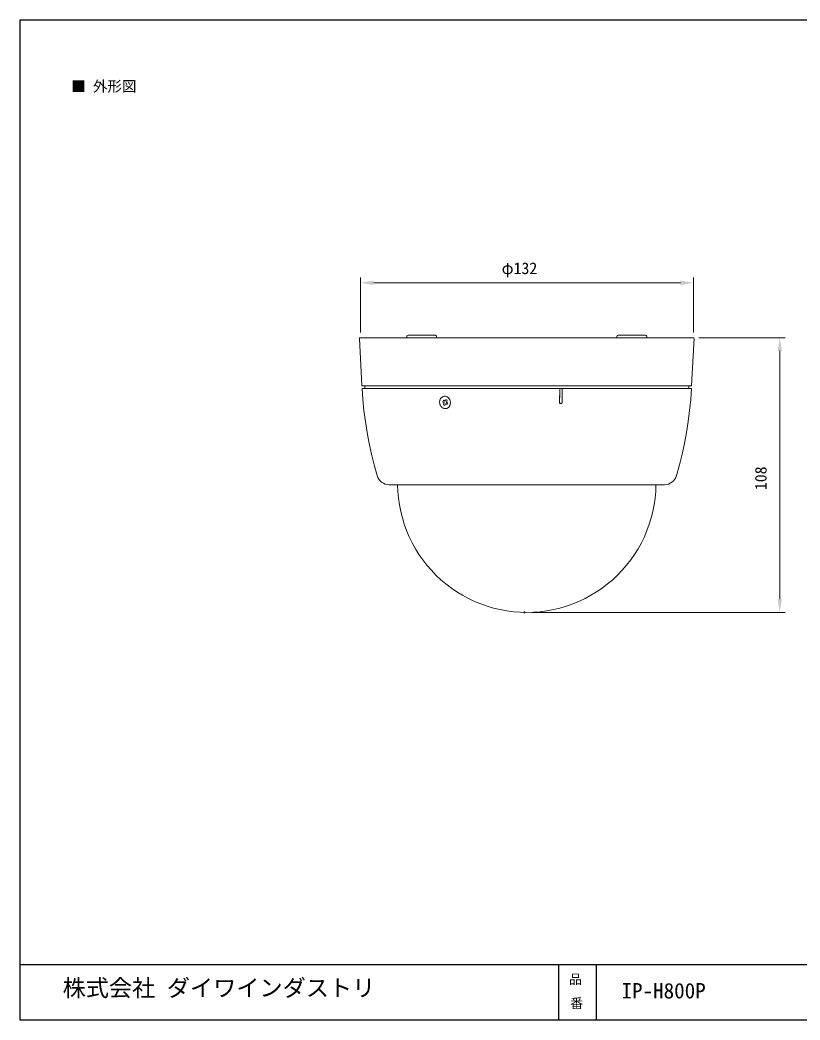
# Model space of a CAD drawing. Units: millimetres on the paper. Extents: x -142 to 142, y -95 to 95.
# Drawn here: x -141.8 to 6.1, y -94.8 to 94.8 of the extents above; entities that cross this region are included whole.
import ezdxf
from ezdxf.enums import TextEntityAlignment as Align

# ---------------------------------------------------------------- set-up
doc = ezdxf.new("R2010")
doc.units = ezdxf.units.MM
for name, color, linetype in [('0-0_0', 7, 'Continuous'), ('0-3_枠', 7, 'Continuous'), ('0-5_レイヤー_1_0', 7, 'Continuous')]:
    doc.layers.add(name, color=color, linetype=linetype)
doc.layers.add('0-1_外形線', color=7, linetype='Continuous', lineweight=18)
doc.layers.add('0-4_AM_5', color=7, linetype='Continuous', lineweight=18)
doc.styles.add('ＭＳ ゴシック', font='')
doc.styles.get('ＭＳ ゴシック').set_extended_font_data('MS Gothic')

# ---------------------------------------------------------------- blocks, each defined once
blk = doc.blocks.new('U27')
at = {"layer": '0-4_AM_5', "style": 'ＭＳ ゴシック'}
blk.add_text('108', height=2.199, rotation=90, dxfattribs=at).set_placement((230.718, 151.189), align=Align.BOTTOM_LEFT)
blk = doc.blocks.new('U28')
at = {"layer": '0-4_AM_5', "style": 'ＭＳ ゴシック'}
blk.add_text('φ132', height=2.199, dxfattribs=at).set_placement((179.824, 191.507), align=Align.BOTTOM_LEFT)

msp = doc.modelspace()

# ---------------------------------------------------------------- linework, layer by layer
at = {"layer": '0-1_外形線'}
for p, q in [((-77.435, 34.452), (-76.968, 25.52)), ((-77.343, 34.559), (-77.282, 34.559)), ((-77.251, 34.559), (-77.282, 34.559)), ((-77.251, 34.559), (-77.259, 34.559)), ((-77.251, 34.559), (-14.197, 34.559)), ((-68.48, 34.811), (-68.495, 34.559)), ((-62.808, 34.559), (-62.823, 34.811)), ((-28.625, 34.811), (-28.633, 34.559)), ((-22.946, 34.559), (-22.961, 34.811)), ((-14.481, 25.52), (-14.006, 34.452)), ((-14.167, 34.559), (-14.197, 34.559)), ((-14.167, 34.559), (-14.106, 34.559)), ((-14.006, 34.452), (-14.067, 34.452)), ((-39.471, 24.946), (-76.937, 24.946)), ((-76.455, 25.428), (-76.455, 25.045)), ((-39.509, 22.305), (-39.471, 24.946)), ((-39.471, 24.946), (-39.479, 24.946)), ((-14.503, 24.946), (-38.996, 24.946)), ((-14.986, 25.045), (-14.986, 25.428)), ((-61.652, 22.42), (-61.361, 22.236)), ((-61.514, 21.899), (-61.361, 22.236)), ((-61.514, 21.899), (-61.262, 21.738)), ((-61.262, 21.738), (-61.101, 22.075)), ((-61.101, 22.075), (-60.81, 21.899)), ((-60.963, 22.374), (-60.81, 22.71)), ((-60.963, 22.374), (-60.673, 22.19)), ((-60.81, 21.899), (-60.673, 22.19)), ((-39.509, 22.305), (-39.517, 22.305)), ((-39.318, 22.067), (-39.325, 22.067)), ((-39.318, 22.067), (-39.272, 22.067)), ((-39.035, 22.297), (-39.035, 22.305)), ((-45.724, -17.519), (-45.732, -17.519))]:
    msp.add_line(p, q, dxfattribs=at)
for points in [[(-77.343, 34.559), (-77.412, 34.528), (-77.435, 34.452)], [(-68.242, 35.033), (-68.357, 35.003), (-68.449, 34.926), (-68.48, 34.811)], [(-68.242, 35.033), (-65.655, 35.033), (-63.061, 35.033)], [(-62.823, 34.811), (-62.854, 34.926), (-62.946, 35.003), (-63.061, 35.033)], [(-28.38, 35.033), (-28.503, 35.003), (-28.587, 34.926), (-28.625, 34.811)], [(-28.38, 35.033), (-25.793, 35.033), (-23.198, 35.033)], [(-22.961, 34.811), (-22.999, 34.926), (-23.084, 35.003), (-23.198, 35.033)], [(-14.006, 34.452), (-14.037, 34.528), (-14.106, 34.559)], [(-76.968, 25.52), (-76.937, 25.451), (-76.868, 25.428)], [(-76.937, 24.946), (-76.792, 22.848), (-76.593, 20.759), (-76.325, 18.677), (-76.004, 16.595), (-75.621, 14.536), (-75.177, 12.477), (-74.672, 10.441), (-74.105, 8.413)], [(-14.572, 25.428), (-45.724, 25.428), (-76.868, 25.428)], [(-76.455, 25.045), (-76.432, 24.976), (-76.363, 24.946)], [(-39.509, 22.305), (-39.502, 22.634), (-39.494, 22.963), (-39.486, 23.292), (-39.486, 23.629), (-39.479, 23.958), (-39.479, 24.287), (-39.471, 24.616), (-39.471, 24.946), (-39.433, 24.946), (-39.364, 24.946), (-39.18, 24.946)], [(-39.18, 24.946), (-39.096, 24.946), (-39.035, 24.946), (-38.996, 24.946)], [(-38.996, 24.946), (-39.004, 24.616), (-39.004, 24.287), (-39.012, 23.958), (-39.012, 23.629), (-39.019, 23.292), (-39.027, 22.963), (-39.027, 22.634), (-39.035, 22.305)], [(-17.336, 8.413), (-16.777, 10.441), (-16.272, 12.477), (-15.828, 14.536), (-15.437, 16.595), (-15.116, 18.677), (-14.856, 20.759), (-14.649, 22.848), (-14.503, 24.946)], [(-15.085, 24.946), (-15.016, 24.976), (-14.986, 25.045)], [(-14.572, 25.428), (-14.503, 25.451), (-14.481, 25.52)], [(-60.42, 22.971), (-60.313, 22.772), (-60.267, 22.665), (-60.236, 22.557), (-60.213, 22.442), (-60.206, 22.328), (-60.198, 22.213), (-60.206, 22.098), (-60.229, 21.983), (-60.252, 21.876), (-60.29, 21.769), (-60.336, 21.67), (-60.389, 21.57), (-60.451, 21.486), (-60.52, 21.402), (-60.596, 21.333), (-60.68, 21.272), (-60.764, 21.218), (-60.856, 21.18), (-60.956, 21.149), (-61.055, 21.126), (-61.155, 21.119), (-61.254, 21.119), (-61.354, 21.134), (-61.453, 21.164), (-61.553, 21.195), (-61.645, 21.249), (-61.729, 21.302), (-61.813, 21.371), (-61.897, 21.448), (-61.966, 21.532), (-62.035, 21.616), (-62.088, 21.716), (-62.134, 21.823), (-62.18, 21.93), (-62.211, 22.037), (-62.234, 22.152), (-62.242, 22.267), (-62.249, 22.381), (-62.242, 22.496)], [(-62.242, 22.496), (-62.226, 22.611), (-62.196, 22.718), (-62.165, 22.825), (-62.119, 22.925), (-62.066, 23.024), (-62.004, 23.109), (-61.935, 23.193), (-61.859, 23.262), (-61.775, 23.323), (-61.691, 23.376), (-61.599, 23.415), (-61.507, 23.445), (-61.407, 23.468), (-61.308, 23.476), (-61.208, 23.468), (-61.109, 23.46), (-61.009, 23.43), (-60.91, 23.392), (-60.818, 23.346), (-60.726, 23.292), (-60.642, 23.223), (-60.558, 23.147), (-60.42, 22.971)], [(-61.652, 22.42), (-61.514, 22.71), (-61.224, 22.535), (-61.063, 22.871), (-60.81, 22.71)], [(-39.318, 22.075), (-39.356, 22.083), (-39.394, 22.098), (-39.456, 22.152), (-39.494, 22.221), (-39.509, 22.305)], [(-39.509, 22.305), (-39.486, 22.198), (-39.417, 22.113), (-39.318, 22.067)], [(-39.272, 22.067), (-39.149, 22.098), (-39.065, 22.182), (-39.035, 22.297)], [(-74.105, 8.413), (-73.968, 8.053), (-73.776, 7.724), (-73.531, 7.426), (-73.24, 7.173), (-72.919, 6.966), (-72.559, 6.813), (-72.184, 6.721), (-71.801, 6.691)], [(-19.639, 6.691), (-19.257, 6.721), (-18.882, 6.813), (-18.529, 6.966), (-18.2, 7.173), (-17.917, 7.426), (-17.672, 7.724), (-17.473, 8.053), (-17.336, 8.413)], [(-19.639, 6.691), (-40.298, 6.691), (-71.801, 6.691)], [(-70.209, 6.691), (-70.164, 5.42), (-70.049, 4.149), (-69.873, 2.894), (-69.628, 1.639), (-69.314, 0.407), (-68.946, -0.81), (-68.51, -2.004), (-68.013, -3.175), (-67.454, -4.323), (-66.834, -5.441), (-66.16, -6.52), (-65.433, -7.561), (-64.653, -8.564), (-63.818, -9.528), (-62.938, -10.447), (-62.012, -11.319), (-61.04, -12.138), (-60.022, -12.911), (-58.973, -13.623), (-57.887, -14.289), (-56.761, -14.894), (-55.613, -15.437), (-54.434, -15.919), (-53.233, -16.34), (-52.016, -16.7), (-50.776, -16.999), (-49.528, -17.228), (-48.265, -17.389), (-46.995, -17.488), (-45.724, -17.519), (-44.454, -17.488), (-43.183, -17.389), (-41.92, -17.228), (-40.665, -16.999), (-39.433, -16.7), (-38.208, -16.34), (-37.006, -15.919), (-35.828, -15.437), (-34.68, -14.894)], [(-34.68, -14.894), (-33.562, -14.289), (-32.475, -13.623), (-31.419, -12.911), (-30.409, -12.138), (-29.437, -11.319), (-28.503, -10.447), (-27.623, -9.528), (-26.788, -8.564), (-26.008, -7.561), (-25.28, -6.52), (-24.607, -5.441), (-23.994, -4.323), (-23.436, -3.175), (-22.938, -2.004), (-22.502, -0.81), (-22.127, 0.407), (-21.821, 1.639), (-21.576, 2.894), (-21.392, 4.149), (-21.277, 5.42), (-21.231, 6.691)], [(-46.199, -17.419), (-46.153, -17.427), (-46.115, -17.458), (-46.099, -17.496), (-46.099, -17.542), (-46.115, -17.58), (-46.153, -17.611), (-46.199, -17.626)]]:
    msp.add_lwpolyline(points, dxfattribs=at)
msp.add_lwpolyline([(-46.199, -17.519), (-46.199, -17.419), (-46.153, -17.427), (-46.115, -17.458), (-46.099, -17.496), (-46.099, -17.542), (-46.115, -17.58), (-46.153, -17.611), (-46.199, -17.626)], close=True, dxfattribs=at)
at = {"layer": '0-3_枠'}
for p, q in [((141.803, -84.358), (-141.803, -84.354)), ((-39.681, -84.522), (-39.681, -94.842)), ((-32.546, -84.522), (-32.546, -94.842))]:
    msp.add_line(p, q, dxfattribs=at)
msp.add_lwpolyline([(-141.803, 94.842), (141.803, 94.842), (141.803, -94.842), (-141.803, -94.842)], close=True, dxfattribs=at)
at = {"layer": '0-4_AM_5', "color": 3}
for p, q in [((-77.251, 35.559), (-77.251, 45.988)), ((-14.106, 35.559), (-14.106, 45.988)), ((-16.606, 44.988), (-74.751, 44.988)), ((-13.106, 34.559), (3.238, 34.559)), ((2.238, 32.059), (2.238, -15.019)), ((-44.732, -17.519), (3.238, -17.519))]:
    msp.add_line(p, q, dxfattribs=at)
at = {"layer": '0-4_AM_5'}
for points in [[(-74.751, 45.404), (-74.751, 44.571), (-77.251, 44.988)], [(-16.606, 45.404), (-16.606, 44.571), (-14.106, 44.988)], [(1.821, 32.059), (2.654, 32.059), (2.238, 34.559)], [(1.821, -15.019), (2.654, -15.019), (2.238, -17.519)]]:
    msp.add_solid(points, dxfattribs=at)

# ---------------------------------------------------------------- block references
at = {"layer": '0-0_0'}
for name in ['U28', 'U27']:
    msp.add_blockref(name, (-230.317, -145.519), dxfattribs=at)

# ---------------------------------------------------------------- texts
at = {"layer": '0-1_外形線', "style": 'ＭＳ ゴシック'}
msp.add_text('IP-H800P', height=2.933, dxfattribs=at).set_placement((-27.762, -91.637), align=Align.BOTTOM_LEFT)
at = {"layer": '0-3_枠', "style": 'ＭＳ ゴシック'}
for s, p in [('品', (-37.741, -88.569)), ('番', (-37.514, -93.119))]:
    msp.add_text(s, height=1.833, dxfattribs=at).set_placement(p, align=Align.BOTTOM_LEFT)
at = {"layer": '0-5_レイヤー_1_0', "style": 'ＭＳ ゴシック'}
for s, height, p in [('■ 外形図', 2.012, (-132.08, 80.652)), ('株式会社 ダイワインダストリ', 3.219, (-133.726, -91.326))]:
    msp.add_text(s, height=height, dxfattribs=at).set_placement(p, align=Align.BOTTOM_LEFT)

doc.saveas('drawing.dxf')
